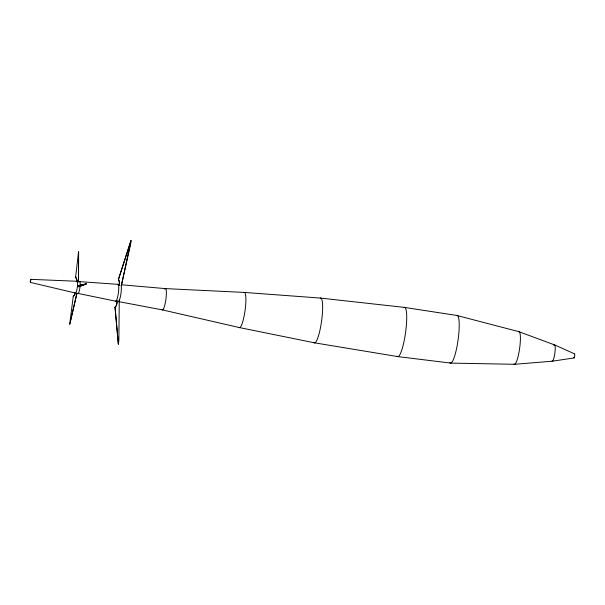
<?xml version="1.0" encoding="UTF-8"?>
<svg xmlns="http://www.w3.org/2000/svg" width="605" height="605" viewBox="0 0 605 605"><rect width="100%" height="100%" fill="white"/><g stroke="black" fill="none" stroke-linecap="round" stroke-linejoin="round"><path stroke-width="0.91" d="M78.476 281.242L78.537 251.793L75.648 276.954L76.903 280.213M78.537 281.99L78.627 251.809M119.283 300.125L118.867 340.229L118.406 344.162L115.003 307.431L115.563 306.697M77.523 286.49L77.78 286.46A10.285 0.93 6.9 0 0 78.249 286.309L77.712 285.575L86.22 283.896L79.013 286.815L77.478 286.604M85.804 284.448L86.22 283.896M77.674 285.885L86.129 283.881M76.948 293.296L69.719 324.189L73.25 296.314L74.06 295.497M130.877 240.714L118.474 279.336L131.005 240.73L121.348 285.825M130.476 245.002L131.005 240.73M116.742 304.134L116.984 303.037A14.694 11.797 22.1 0 0 116.962 300.367M69.809 324.204L76.918 293.16M121.302 285.628L130.226 245.713M116.523 304.943L116.841 303.891M116.228 305.684L116.621 304.693M75.648 276.954L76.971 280.039A10.285 8.258 22.1 0 1 76.918 281.907M118.278 344.139L115.101 307.189M74.786 294.552L75.315 293.296A10.285 9.188 -13.5 0 0 75.512 292.631M574.304 354.197C575.234 353.585 574.637 357.245 574.039 357.941L552.403 361.185L514.711 364.286L450.899 363.106L398.128 356.647L314.827 342.876L239.754 327.645L162.654 309.949L118.436 301.57M115.88 306.357L116.334 305.442M74.453 295.119L75.285 293.16A10.285 9.188 -13.5 0 0 75.474 292.495M115.979 306.107L115.003 307.431M74.423 294.983L73.25 296.314M76.986 281.272L30.787 279.336L30.303 280.977L30.416 282.406L75.557 293.077M30.416 282.406L30.855 279.366M79.898 286.21L85.842 284.138M77.561 286.18L77.818 286.15A10.285 0.93 6.9 0 0 78.287 286.006L77.712 285.575M574.629 353.887L554.755 344.979L518.667 331.608L456.677 315.432L404.095 307.355L320.257 298.061L244.019 292.412L165.241 288.593L121.416 284.781M79.588 281.627L117.877 284.342M78.151 293.44L115.835 301.214M574.039 357.941L573.835 357.442M118.474 279.336L119.094 280.939M118.799 279.994L119.268 281.764M119.223 281.575L119.374 283.586M119.314 282.459L119.298 284.539A14.694 13.128 -13.5 0 1 119.147 285.515M76.903 280.213A10.285 8.258 22.1 0 1 76.918 281.469M116.863 300.609A14.694 11.797 22.1 0 1 116.886 303.286M119.253 284.35A14.694 13.128 -13.5 0 1 119.094 285.318M244.019 292.412A17.825 3.214 -82.1 0 1 244.972 311.151A17.825 3.214 -82.1 0 1 238.945 327.358M164.666 289.145A10.799 1.944 -82.1 0 1 166.004 298.56A10.799 1.944 -82.1 0 1 162.17 309.775M121.159 285.545A8.53 1.535 -82.1 0 1 120.932 293.675A8.53 1.535 -82.1 0 1 118.89 301.139M117.423 284.774A8.53 1.535 -82.1 0 1 118.482 292.207A8.53 1.535 -82.1 0 1 115.449 301.071M79.263 281.93A5.974 1.074 -82.1 0 1 80.208 284.237M80.155 285.62A5.974 1.074 -82.1 0 1 77.886 293.342M76.669 281.575A5.974 1.074 -82.1 0 1 77.304 287.549A5.974 1.074 -82.1 0 1 75.081 292.487M320.257 298.061A22.665 4.084 -82.1 0 1 321.467 321.898A22.665 4.084 -82.1 0 1 313.806 342.506M404.095 307.355A24.926 4.492 -82.1 0 1 405.426 333.574A24.926 4.492 -82.1 0 1 397.001 356.232M456.677 315.432A24.109 4.341 -82.1 0 1 457.955 340.789A24.109 4.341 -82.1 0 1 449.81 362.705M518.667 331.608A16.524 2.98 -82.1 0 1 519.544 348.994A16.524 2.98 -82.1 0 1 513.963 364.013M553.938 345.266A8.266 1.49 -82.1 0 1 554.966 352.465A8.266 1.49 -82.1 0 1 552.032 361.049"/></g></svg>
